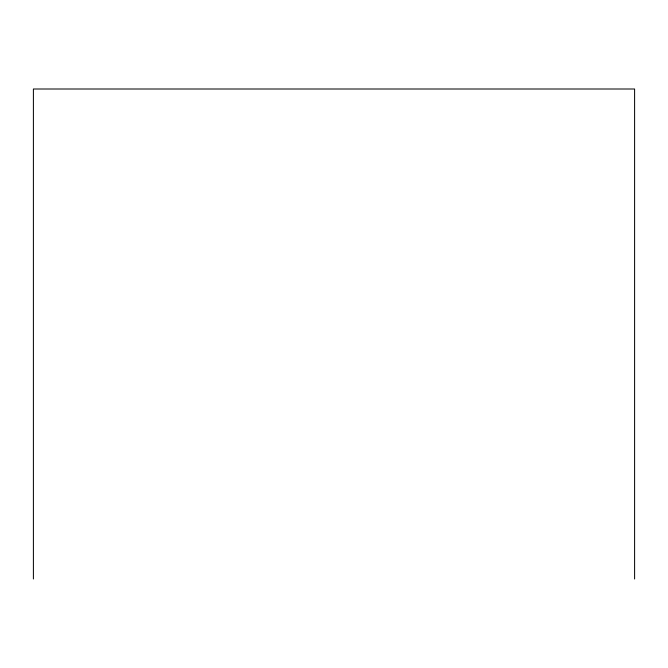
<?xml version="1.0" encoding="UTF-8"?>
<svg xmlns="http://www.w3.org/2000/svg" width="668" height="668" viewBox="0 0 668 668"><rect width="100%" height="100%" fill="white"/><g stroke="black" fill="none" stroke-linecap="round" stroke-linejoin="round"><path stroke-width="1" d="M634.6 578.997L634.6 89.003L33.4 89.003L33.4 578.997"/></g></svg>
